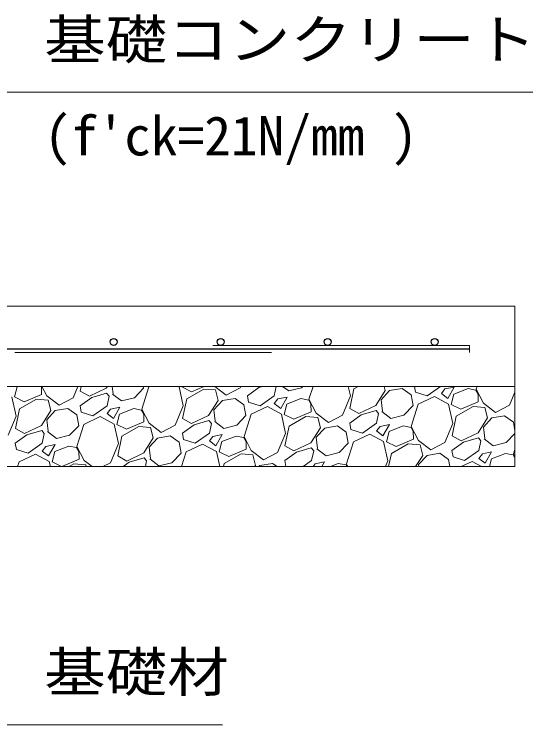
# Model space of a CAD drawing. Units: millimetres at full size; details may follow other scales. Extents: x 37600 to 71200, y 27760 to 51520.
# Drawn here: x 53214 to 54183, y 33597 to 34926 of the extents above; entities that cross this region are included whole.
import ezdxf
from ezdxf.enums import TextEntityAlignment as Align

# ---------------------------------------------------------------- set-up
doc = ezdxf.new("R2010")
doc.units = ezdxf.units.MM
doc.header["$LTSCALE"] = 80.0044
doc.linetypes.add('DASHED_SPACED', pattern=[12, 6, -6])
for name, color, linetype, lineweight in [('0_2', 4, 'Continuous', 13), ('Defpoints_5', 5, 'Continuous', 13), ('寸法', 6, 'Continuous', 13), ('鉄筋', 1, 'Continuous', 30), ('ﾊｯﾁﾝｸﾞ', 4, 'Continuous', 9)]:
    doc.layers.add(name, color=color, linetype=linetype, lineweight=lineweight)
doc.styles.add('ＭＳ ゴシック', font='')
doc.styles.get('ＭＳ ゴシック').set_extended_font_data('MS Gothic')

msp = doc.modelspace()

# ---------------------------------------------------------------- linework, layer by layer
at = {"layer": '0_2', "color": 7}
for points in [[(50250, 34380), (54150, 34380), (54150, 34230), (50250, 34230)], [(50250, 34230), (54150, 34230), (54150, 34080), (50250, 34080)]]:
    msp.add_lwpolyline(points, close=True, dxfattribs=at)
at = {"layer": 'Defpoints_5', "color": 7, "linetype": 'DASHED_SPACED'}
msp.add_lwpolyline([(50335, 34293.5), (54065, 34293.5), (54065, 34306.5), (50335, 34306.5)], close=True, dxfattribs=at)
at = {"layer": '寸法'}
for points in [[(52950, 34380), (52985.78, 34451.55), (53150, 34780), (54183.33, 34780)], [(52950, 34080), (52980.61, 34006.09), (53150, 33597), (53603.33, 33597)]]:
    msp.add_lwpolyline(points, dxfattribs=at)
at = {"layer": '鉄筋'}
msp.add_line((50335, 34300), (54065, 34300), dxfattribs=at)
for centre in [(53400, 34313), (53600, 34313), (53800, 34313), (54000, 34313)]:
    msp.add_circle(centre, 6.5, dxfattribs=at)
at = {"layer": 'ﾊｯﾁﾝｸﾞ'}
for p, q in [((53219.77, 34229.2), (53214.64, 34210.07)), ((53221.81, 34230), (53219.77, 34229.2)), ((53264.92, 34229.4), (53264.57, 34230)), ((53265.15, 34214.98), (53264.92, 34229.4)), ((53265.65, 34230), (53274.72, 34212.42)), ((53323.88, 34208.47), (53332.71, 34230)), ((53337.54, 34221.21), (53339.4, 34230)), ((53386.14, 34226.64), (53354.43, 34211.56)), ((53388.27, 34230), (53386.14, 34226.64)), ((53398.69, 34216.1), (53397.03, 34230)), ((53438.66, 34208.46), (53455.77, 34226.43)), ((53465.66, 34228.9), (53452.47, 34187.34)), ((53455.77, 34226.43), (53455.12, 34230)), ((53467.99, 34230), (53465.66, 34228.9)), ((53522.09, 34229.15), (53520.54, 34230)), ((53529.89, 34193.24), (53522.09, 34229.15)), ((53527.45, 34230), (53527.13, 34228.83)), ((53527.13, 34228.83), (53545.23, 34219.88)), ((53536.61, 34206.82), (53568.13, 34225.02)), ((53545.23, 34219.88), (53568.89, 34230)), ((53568.13, 34225.02), (53590.19, 34223.2)), ((53588.76, 34230), (53610.2, 34213.74)), ((53590.19, 34223.2), (53595.14, 34203.43)), ((53610.2, 34213.74), (53636.36, 34227.23)), ((53636.36, 34227.23), (53637.5, 34230)), ((53671.44, 34228.08), (53649.8, 34212.36)), ((53678.15, 34230), (53671.44, 34228.08)), ((53703.76, 34230), (53699.99, 34212.23)), ((53715.52, 34230), (53727.04, 34221.38)), ((53727.04, 34221.38), (53751.15, 34227.22)), ((53751.15, 34227.22), (53753.79, 34230)), ((53772.54, 34230), (53764.96, 34206.1)), ((53842.38, 34212), (53838.47, 34230)), ((53841.27, 34188.72), (53849.09, 34225.57)), ((53849.09, 34225.57), (53856.76, 34230)), ((53907.63, 34222.19), (53889.87, 34194.15)), ((53899.89, 34204.79), (53915.79, 34222.05)), ((53905.67, 34230), (53907.63, 34222.19)), ((53915.79, 34222.05), (53939.39, 34225.97)), ((53939.39, 34225.97), (53955.76, 34214.41)), ((53964.25, 34219.31), (53962.47, 34230)), ((54011.06, 34230), (53985.99, 34212.46)), ((54019.1, 34225.11), (54012.71, 34216.58)), ((54036.45, 34228.66), (54019.1, 34225.11)), ((54024.56, 34207.25), (54036.45, 34228.66)), ((54062.33, 34225.83), (54035.99, 34215.47)), ((54076.93, 34222.94), (54062.33, 34225.83)), ((54081.13, 34215.67), (54076.93, 34222.94)), ((54079.08, 34230), (54077.45, 34224.85)), ((54077.45, 34224.85), (54090.93, 34198.69)), ((53217.41, 34174.49), (53209.61, 34210.4)), ((53214.64, 34210.07), (53232.74, 34201.12)), ((53232.74, 34201.12), (53265.15, 34214.98)), ((53274.72, 34212.42), (53297.72, 34194.99)), ((53297.72, 34194.99), (53323.88, 34208.47)), ((53358.95, 34209.32), (53337.31, 34193.6)), ((53354.43, 34211.56), (53337.54, 34221.21)), ((53386.7, 34217.26), (53358.95, 34209.32)), ((53391.41, 34211.9), (53386.7, 34217.26)), ((53391.41, 34211.9), (53387.5, 34193.48)), ((53397.47, 34215.4), (53414.55, 34202.63)), ((53414.55, 34202.63), (53438.66, 34208.46)), ((53651.76, 34200.56), (53649.8, 34212.36)), ((53699.99, 34212.23), (53673.5, 34193.71)), ((53723.96, 34209.91), (53706.61, 34206.36)), ((53712.07, 34188.5), (53723.96, 34209.91)), ((53827.61, 34175.99), (53842.38, 34212)), ((53959.5, 34193.94), (53955.76, 34214.41)), ((53985.99, 34212.46), (53964.25, 34219.31)), ((53999.89, 34210.79), (53969.39, 34196.41)), ((54025.82, 34196.67), (53999.89, 34210.79)), ((54012.71, 34216.58), (54024.56, 34207.25)), ((54035.99, 34215.47), (54030.86, 34196.34)), ((54081.37, 34201.25), (54081.13, 34215.67)), ((54140.09, 34194.74), (54150, 34218.89)), ((53224.12, 34188.06), (53255.64, 34206.26)), ((53255.64, 34206.26), (53277.7, 34204.45)), ((53277.7, 34204.45), (53282.65, 34184.67)), ((53528.78, 34169.97), (53536.61, 34206.82)), ((53595.14, 34203.43), (53577.38, 34175.39)), ((53587.4, 34186.03), (53603.3, 34203.29)), ((53603.3, 34203.29), (53626.9, 34207.22)), ((53626.9, 34207.22), (53643.28, 34195.66)), ((53647.02, 34175.18), (53643.28, 34195.66)), ((53673.5, 34193.71), (53651.76, 34200.56)), ((53706.61, 34206.36), (53700.22, 34197.82)), ((53700.22, 34197.82), (53712.07, 34188.5)), ((53723.5, 34196.71), (53718.37, 34177.58)), ((53749.85, 34207.07), (53723.5, 34196.71)), ((53764.45, 34204.18), (53749.85, 34207.07)), ((53768.65, 34196.91), (53764.45, 34204.18)), ((53764.96, 34206.1), (53778.45, 34179.94)), ((53768.89, 34182.5), (53768.65, 34196.91)), ((53902.42, 34183.61), (53899.89, 34204.79)), ((53969.39, 34196.41), (53956.2, 34154.85)), ((54033.62, 34160.75), (54025.82, 34196.67)), ((54030.86, 34196.34), (54048.96, 34187.39)), ((54048.96, 34187.39), (54081.37, 34201.25)), ((54090.93, 34198.69), (54113.93, 34181.26)), ((53216.3, 34151.21), (53224.12, 34188.06)), ((53282.65, 34184.67), (53264.89, 34156.64)), ((53274.92, 34167.27), (53290.82, 34184.54)), ((53290.82, 34184.54), (53314.42, 34188.46)), ((53314.42, 34188.46), (53330.79, 34176.9)), ((53339.28, 34181.8), (53337.31, 34193.6)), ((53361.01, 34174.95), (53339.28, 34181.8)), ((53387.5, 34193.48), (53361.01, 34174.95)), ((53394.12, 34187.6), (53387.74, 34179.06)), ((53411.47, 34191.15), (53394.12, 34187.6)), ((53399.59, 34169.74), (53411.47, 34191.15)), ((53437.36, 34188.31), (53411.01, 34177.95)), ((53451.96, 34185.43), (53437.36, 34188.31)), ((53456.16, 34178.15), (53451.96, 34185.43)), ((53452.47, 34187.34), (53465.96, 34161.18)), ((53515.12, 34157.23), (53529.89, 34193.24)), ((53589.93, 34164.86), (53587.4, 34186.03)), ((53687.4, 34192.03), (53656.9, 34177.66)), ((53713.34, 34177.91), (53687.4, 34192.03)), ((53736.47, 34168.63), (53768.89, 34182.5)), ((53858.16, 34179.07), (53841.27, 34188.72)), ((53889.87, 34194.15), (53858.16, 34179.07)), ((53890.43, 34184.78), (53862.68, 34176.84)), ((53895.14, 34179.41), (53890.43, 34184.78)), ((53901.2, 34182.91), (53918.28, 34170.14)), ((53942.39, 34175.98), (53959.5, 34193.94)), ((54040.34, 34174.33), (54071.86, 34192.53)), ((54071.86, 34192.53), (54093.92, 34190.72)), ((54093.92, 34190.72), (54098.87, 34170.94)), ((54113.93, 34181.26), (54140.09, 34194.74)), ((53202.63, 34138.47), (53217.41, 34174.49)), ((53334.53, 34156.43), (53330.79, 34176.9)), ((53374.91, 34173.28), (53344.41, 34158.9)), ((53400.85, 34159.15), (53374.91, 34173.28)), ((53387.74, 34179.06), (53399.59, 34169.74)), ((53411.01, 34177.95), (53405.89, 34158.83)), ((53456.4, 34163.74), (53456.16, 34178.15)), ((53545.67, 34160.32), (53528.78, 34169.97)), ((53577.38, 34175.39), (53545.67, 34160.32)), ((53629.9, 34157.22), (53647.02, 34175.18)), ((53656.9, 34177.66), (53643.72, 34136.1)), ((53721.14, 34142), (53713.34, 34177.91)), ((53718.37, 34177.58), (53736.47, 34168.64)), ((53727.85, 34155.57), (53759.37, 34173.77)), ((53759.37, 34173.77), (53781.43, 34171.96)), ((53778.45, 34179.94), (53801.45, 34162.5)), ((53781.43, 34171.96), (53786.39, 34152.19)), ((53801.45, 34162.5), (53827.61, 34175.99)), ((53862.68, 34176.84), (53841.05, 34161.11)), ((53895.14, 34179.41), (53891.23, 34160.99)), ((53918.28, 34170.14), (53942.39, 34175.98)), ((54032.51, 34137.48), (54040.34, 34174.33)), ((54098.87, 34170.94), (54081.11, 34142.91)), ((54091.14, 34153.54), (54107.03, 34170.81)), ((54107.03, 34170.81), (54130.63, 34174.73)), ((54130.63, 34174.73), (54147.01, 34163.17)), ((53264.89, 34156.64), (53233.18, 34141.56)), ((53277.44, 34146.1), (53274.92, 34167.27)), ((53317.42, 34138.46), (53334.53, 34156.43)), ((53344.41, 34158.9), (53331.23, 34117.34)), ((53408.65, 34123.24), (53400.85, 34159.15)), ((53405.89, 34158.83), (53423.99, 34149.88)), ((53415.36, 34136.82), (53446.89, 34155.02)), ((53423.99, 34149.88), (53456.4, 34163.74)), ((53446.89, 34155.02), (53468.95, 34153.2)), ((53465.96, 34161.18), (53488.96, 34143.74)), ((53488.96, 34143.74), (53515.12, 34157.23)), ((53550.19, 34158.08), (53528.56, 34142.36)), ((53577.94, 34166.02), (53550.19, 34158.08)), ((53582.66, 34160.66), (53577.94, 34166.02)), ((53582.66, 34160.66), (53578.74, 34142.23)), ((53588.72, 34164.16), (53605.79, 34151.38)), ((53605.79, 34151.38), (53629.9, 34157.22)), ((53720.03, 34118.72), (53727.85, 34155.57)), ((53794.55, 34152.05), (53818.15, 34155.97)), ((53818.15, 34155.97), (53834.52, 34144.41)), ((53843.01, 34149.31), (53841.05, 34161.11)), ((53891.23, 34160.99), (53864.74, 34142.46)), ((53897.86, 34155.11), (53891.47, 34146.58)), ((53915.2, 34158.66), (53897.86, 34155.11)), ((53903.32, 34137.25), (53915.2, 34158.66)), ((53941.09, 34155.83), (53914.74, 34145.47)), ((53955.69, 34152.94), (53941.09, 34155.83)), ((54018.85, 34124.74), (54033.62, 34160.75)), ((54150, 34146.78), (54147.01, 34163.17)), ((53233.18, 34141.56), (53216.3, 34151.21)), ((53265.46, 34147.26), (53237.71, 34139.32)), ((53270.17, 34141.9), (53265.46, 34147.26)), ((53270.17, 34141.9), (53266.26, 34123.48)), ((53276.23, 34145.4), (53293.31, 34132.63)), ((53468.95, 34153.2), (53473.9, 34133.43)), ((53530.52, 34130.56), (53528.56, 34142.36)), ((53578.74, 34142.23), (53552.26, 34123.71)), ((53706.36, 34105.99), (53721.14, 34142)), ((53786.38, 34152.19), (53768.62, 34124.15)), ((53778.65, 34134.79), (53794.55, 34152.05)), ((53838.26, 34123.94), (53834.52, 34144.41)), ((53864.74, 34142.46), (53843.01, 34149.31)), ((53891.47, 34146.58), (53903.32, 34137.25)), ((53914.74, 34145.47), (53909.62, 34126.34)), ((53959.89, 34145.67), (53955.69, 34152.94)), ((53956.2, 34154.85), (53969.69, 34128.69)), ((53960.13, 34131.25), (53959.89, 34145.67)), ((54081.11, 34142.91), (54049.4, 34127.83)), ((54093.66, 34132.37), (54091.14, 34153.54)), ((54133.63, 34124.73), (54150, 34141.91)), ((53237.71, 34139.32), (53216.07, 34123.6)), ((53293.31, 34132.63), (53317.42, 34138.46)), ((53407.54, 34099.97), (53415.36, 34136.82)), ((53473.9, 34133.43), (53456.14, 34105.39)), ((53466.16, 34116.03), (53482.06, 34133.29)), ((53482.06, 34133.29), (53505.66, 34137.22)), ((53505.66, 34137.22), (53522.03, 34125.66)), ((53552.26, 34123.71), (53530.52, 34130.56)), ((53585.37, 34136.36), (53578.98, 34127.82)), ((53602.72, 34139.91), (53585.37, 34136.36)), ((53590.83, 34118.5), (53602.72, 34139.91)), ((53628.6, 34137.07), (53602.26, 34126.71)), ((53643.2, 34134.18), (53628.6, 34137.07)), ((53647.4, 34126.91), (53643.2, 34134.18)), ((53643.72, 34136.1), (53657.2, 34109.94)), ((53781.17, 34113.61), (53778.65, 34134.79)), ((53878.64, 34140.79), (53848.15, 34126.41)), ((53904.58, 34126.67), (53878.64, 34140.79)), ((53927.72, 34117.39), (53960.13, 34131.25)), ((53969.69, 34128.69), (53992.69, 34111.26)), ((54049.4, 34127.83), (54032.51, 34137.48)), ((54081.67, 34133.53), (54053.93, 34125.59)), ((54086.39, 34128.17), (54081.67, 34133.53)), ((54092.45, 34131.67), (54109.52, 34118.9)), ((53218.03, 34111.8), (53216.07, 34123.6)), ((53266.26, 34123.48), (53239.77, 34104.95)), ((53272.88, 34117.6), (53266.49, 34109.06)), ((53290.23, 34121.15), (53272.88, 34117.6)), ((53278.34, 34099.74), (53290.23, 34121.15)), ((53316.12, 34118.31), (53289.77, 34107.95)), ((53330.72, 34115.43), (53316.12, 34118.31)), ((53334.92, 34108.15), (53330.72, 34115.43)), ((53331.23, 34117.34), (53344.72, 34091.18)), ((53393.88, 34087.23), (53408.65, 34123.24)), ((53468.69, 34094.86), (53466.16, 34116.03)), ((53525.77, 34105.18), (53522.03, 34125.66)), ((53566.16, 34122.03), (53535.66, 34107.66)), ((53592.09, 34107.91), (53566.16, 34122.03)), ((53578.98, 34127.82), (53590.83, 34118.5)), ((53602.26, 34126.71), (53597.13, 34107.58)), ((53647.64, 34112.5), (53647.4, 34126.91)), ((53736.91, 34109.07), (53720.03, 34118.72)), ((53768.62, 34124.15), (53736.91, 34109.07)), ((53821.15, 34105.98), (53838.26, 34123.94)), ((53848.15, 34126.41), (53834.96, 34084.85)), ((53912.38, 34090.75), (53904.58, 34126.67)), ((53909.62, 34126.34), (53927.72, 34117.39)), ((53919.09, 34104.33), (53950.62, 34122.53)), ((53950.62, 34122.53), (53972.68, 34120.72)), ((53972.68, 34120.72), (53977.63, 34100.94)), ((53992.69, 34111.26), (54018.85, 34124.74)), ((54053.92, 34125.59), (54032.29, 34109.87)), ((54086.39, 34128.17), (54082.47, 34109.75)), ((54109.52, 34118.9), (54133.63, 34124.73)), ((53239.77, 34104.95), (53218.03, 34111.8)), ((53253.67, 34103.28), (53223.17, 34088.9)), ((53279.61, 34089.15), (53253.67, 34103.28)), ((53266.49, 34109.06), (53278.34, 34099.74)), ((53289.77, 34107.95), (53284.64, 34088.83)), ((53335.15, 34093.74), (53334.92, 34108.15)), ((53456.14, 34105.39), (53424.43, 34090.32)), ((53508.66, 34087.22), (53525.77, 34105.18)), ((53535.66, 34107.66), (53526.88, 34080)), ((53598.16, 34080), (53592.09, 34107.91)), ((53597.13, 34107.58), (53615.23, 34098.64)), ((53606.61, 34085.57), (53638.13, 34103.77)), ((53615.23, 34098.63), (53647.64, 34112.5)), ((53638.13, 34103.77), (53660.19, 34101.96)), ((53657.2, 34109.94), (53680.2, 34092.5)), ((53660.19, 34101.96), (53665.14, 34082.19)), ((53680.2, 34092.5), (53706.36, 34105.99)), ((53741.44, 34106.84), (53719.8, 34091.11)), ((53769.19, 34114.78), (53741.44, 34106.84)), ((53773.9, 34109.41), (53769.19, 34114.78)), ((53773.9, 34109.41), (53769.99, 34090.99)), ((53779.96, 34112.91), (53797.04, 34100.14)), ((53797.04, 34100.14), (53821.15, 34105.98)), ((53913.93, 34080), (53919.09, 34104.33)), ((53985.79, 34100.81), (54009.39, 34104.73)), ((54009.39, 34104.73), (54025.76, 34093.17)), ((54034.25, 34098.07), (54032.29, 34109.87)), ((54082.47, 34109.75), (54055.99, 34091.22)), ((54089.1, 34103.87), (54082.71, 34095.33)), ((54106.45, 34107.42), (54089.1, 34103.87)), ((54094.56, 34086.01), (54106.45, 34107.42)), ((54132.33, 34104.58), (54105.99, 34094.22)), ((54146.93, 34101.7), (54132.33, 34104.58)), ((54150, 34111.66), (54147.45, 34103.61)), ((54147.45, 34103.61), (54150, 34098.66)), ((53223.17, 34088.9), (53220.35, 34080)), ((53281.59, 34080), (53279.61, 34089.15)), ((53284.64, 34088.83), (53302.5, 34080)), ((53303.03, 34080), (53335.15, 34093.74)), ((53344.72, 34091.18), (53359.46, 34080)), ((53424.43, 34090.32), (53407.54, 34099.97)), ((53456.7, 34096.02), (53428.95, 34088.08)), ((53461.41, 34090.66), (53456.7, 34096.02)), ((53461.41, 34090.66), (53459.15, 34080)), ((53467.47, 34094.16), (53484.55, 34081.38)), ((53721.65, 34080), (53719.8, 34091.11)), ((53769.99, 34090.99), (53754.28, 34080)), ((53793.96, 34088.66), (53776.61, 34085.11)), ((53789.15, 34080), (53793.96, 34088.66)), ((53907.97, 34080), (53912.38, 34090.75)), ((53977.63, 34100.94), (53964.36, 34080)), ((53969.89, 34083.54), (53985.79, 34100.81)), ((54028.17, 34080), (54025.76, 34093.17)), ((54055.99, 34091.22), (54034.25, 34098.07)), ((54069.89, 34089.55), (54049.63, 34080)), ((54087.42, 34080), (54069.89, 34089.55)), ((54082.71, 34095.33), (54094.56, 34086.01)), ((54105.99, 34094.22), (54102.18, 34080)), ((54150, 34096.39), (54146.93, 34101.7)), ((53316.95, 34080), (53325.64, 34085.02)), ((53325.64, 34085.02), (53347.7, 34083.2)), ((53347.7, 34083.2), (53348.51, 34080)), ((53379.85, 34080), (53393.88, 34087.23)), ((53428.95, 34088.08), (53417.83, 34080)), ((53484.55, 34081.38), (53508.66, 34087.22)), ((53605.42, 34080), (53606.61, 34085.57)), ((53665.14, 34082.19), (53663.76, 34080)), ((53671.42, 34080), (53673.3, 34082.05)), ((53673.3, 34082.05), (53696.9, 34085.97)), ((53696.9, 34085.97), (53705.36, 34080)), ((53776.61, 34085.11), (53772.79, 34080)), ((53819.85, 34085.83), (53805.03, 34080)), ((53834.45, 34082.94), (53819.85, 34085.83)), ((53836.15, 34080), (53834.45, 34082.94)), ((53834.96, 34084.85), (53837.46, 34080)), ((53970.31, 34080), (53969.89, 34083.54))]:
    msp.add_line(p, q, dxfattribs=at)

# ---------------------------------------------------------------- texts
at = {"layer": '寸法', "style": 'ＭＳ ゴシック', "width": 1.15}
for s, p in [('基礎コンクリート', (53270, 34820)), ('基礎材', (53270, 33637))]:
    msp.add_text(s, height=73.31, dxfattribs=at).set_placement(p, align=Align.BOTTOM_LEFT)
at = {"layer": '寸法', "color": 3, "style": 'ＭＳ ゴシック'}
msp.add_text("(f'ck=21N/mm )", height=73.31, dxfattribs=at).set_placement((53270, 34640), align=Align.BOTTOM_LEFT)

doc.saveas('drawing.dxf')
